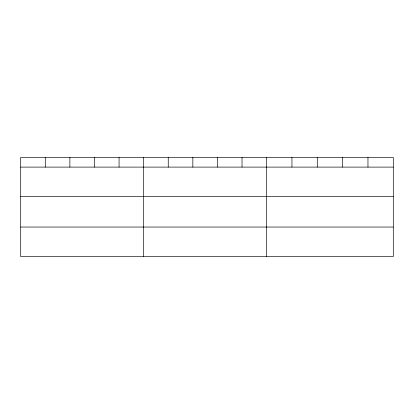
<?xml version="1.0" encoding="UTF-8"?>
<svg xmlns="http://www.w3.org/2000/svg" width="414" height="414" viewBox="0 0 414 414"><rect width="100%" height="100%" fill="white"/><g stroke="black" fill="none" stroke-linecap="round" stroke-linejoin="round"><path stroke-width="0.62" d="M393.3 196.624L393.3 157.444L20.7 157.444L20.7 256.556L393.3 256.556L393.3 196.624L20.7 196.624M20.7 167.106L393.3 167.106M20.7 227.038L393.3 227.038M367.963 157.444L367.963 167.106M342.626 157.444L342.626 167.106M317.29 157.444L317.29 167.106M291.953 157.444L291.953 167.106M266.616 157.444L266.616 256.556M242.024 157.444L242.024 167.106M217.433 157.444L217.433 167.106M192.841 157.444L192.841 167.106M168.25 157.444L168.25 167.106M143.658 157.444L143.658 256.556M119.066 157.444L119.066 167.106M94.475 157.444L94.475 167.106M69.883 157.444L69.883 167.106M45.292 157.444L45.292 167.106"/></g></svg>
